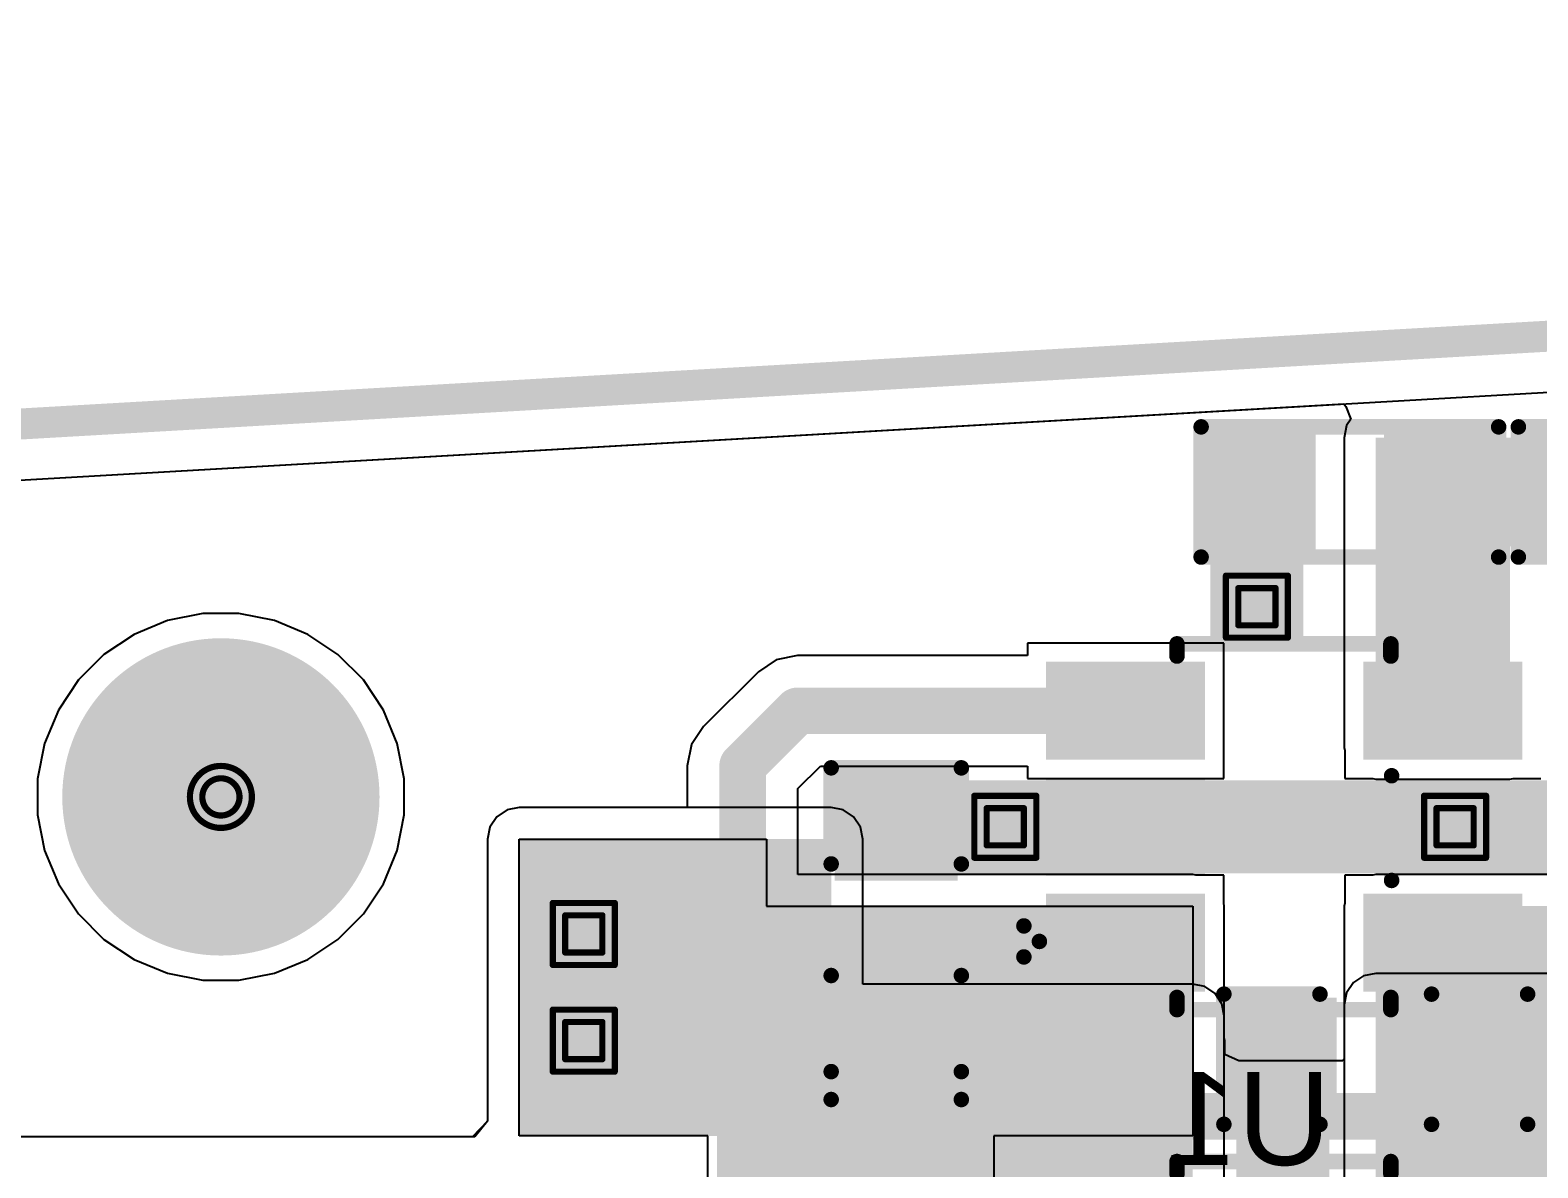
# Model space of a CAD drawing. Header units: inches. Extents: x 0 to 355, y -10 to 78.
# Drawn here: x 10.22 to 22.57, y 30.17 to 39.5 of the extents above; entities that cross this region are included whole.
import ezdxf

# ---------------------------------------------------------------- set-up
doc = ezdxf.new("R2010")
doc.units = ezdxf.units.IN
for name, color, linetype in [('Board Outline', 216, 'Continuous'), ('Bottom Layer', 5, 'Continuous'), ('Bottom Overlay', 54, 'Continuous'), ('Bottom Paste', 16, 'Continuous'), ('Bottom Solder', 6, 'Continuous'), ('Drill Drawing', 1, 'Continuous'), ('Pad Holes', 156, 'Continuous'), ('Top Layer', 1, 'Continuous'), ('Top Overlay', 2, 'Continuous'), ('Top Paste', 8, 'Continuous'), ('Top Solder', 216, 'Continuous'), ('Via Holes', 16, 'Continuous')]:
    doc.layers.add(name, color=color, linetype=linetype)
doc.styles.add('Arial', font='', dxfattribs={"height": 0.2})
doc.styles.get('Arial').set_extended_font_data('Arial')

# ---------------------------------------------------------------- blocks, each defined once
blk = doc.blocks.new('C___0603_6')
at = {"layer": 'Top Layer'}
for points in [[(-0.3809999999999999, 0.4445), (-0.3810000000000001, -0.4445), (-1.143, -0.4445), (-1.143, 0.4445)], [(1.143, 0.4445), (1.143, -0.4445), (0.3809999999999999, -0.4445), (0.3810000000000001, 0.4445)]]:
    blk.add_hatch(color=1, dxfattribs=at).paths.add_polyline_path(points)
at = {"layer": 'Top Paste'}
for points in [[(-0.3809999999999999, 0.4445), (-0.3810000000000001, -0.4445), (-1.143, -0.4445), (-1.143, 0.4445)], [(1.143, 0.4445), (1.143, -0.4445), (0.3809999999999999, -0.4445), (0.3810000000000001, 0.4445)]]:
    blk.add_hatch(color=8, dxfattribs=at).paths.add_polyline_path(points)
at = {"layer": 'Top Solder'}
for points in [[(-0.3210001199999999, 0.5044998799999999), (-0.3210001200000001, -0.50449988), (-1.20299988, -0.5044998799999999), (-1.20299988, 0.50449988)], [(1.20299988, 0.5044998799999999), (1.20299988, -0.50449988), (0.3210001199999999, -0.5044998799999999), (0.3210001200000001, 0.50449988)]]:
    blk.add_hatch(color=216, dxfattribs=at).paths.add_polyline_path(points)
at = {"layer": 'Top Overlay', "const_width": 0.127}
for points in [[(-1.2446, 0.5334), (-0.4571999999999999, 0.5334)], [(-1.2446, -0.5334), (-1.2446, 0.5334)], [(0.4571999999999999, 0.5334), (1.2446, 0.5334)], [(1.2446, -0.5334), (1.2446, 0.5334)], [(-1.2446, -0.5334), (-0.4571999999999999, -0.5334)], [(0.4571999999999999, -0.5334), (1.2446, -0.5334)]]:
    blk.add_lwpolyline(points, dxfattribs=at)
at = {"layer": 'Top Overlay', "const_width": 0.0635}
for points in [[(-1.27635, 0.5334, 1), (-1.21285, 0.5334, 1)], [(-1.27635, 0.5334, 1), (-1.21285, 0.5334, 1)], [(-0.4889499999999999, 0.5334, 1), (-0.42545, 0.5334, 1)], [(0.42545, 0.5334, 1), (0.4889499999999999, 0.5334, 1)], [(1.21285, 0.5334, 1), (1.27635, 0.5334, 1)], [(1.21285, 0.5334, 1), (1.27635, 0.5334, 1)], [(-1.27635, -0.5334, 1), (-1.21285, -0.5334, 1)], [(-1.27635, -0.5334, 1), (-1.21285, -0.5334, 1)], [(-0.4889499999999999, -0.5334, 1), (-0.42545, -0.5334, 1)], [(0.42545, -0.5334, 1), (0.4889499999999999, -0.5334, 1)], [(1.21285, -0.5334, 1), (1.27635, -0.5334, 1)], [(1.21285, -0.5334, 1), (1.27635, -0.5334, 1)]]:
    blk.add_lwpolyline(points, format="xyb", close=True, dxfattribs=at)
blk = doc.blocks.new('SOT_23_5_20')
at = {"layer": 'Top Layer'}
for points in [[(-1.85000011, 1.25000004), (-0.74999977, 1.25000004), (-0.74999977, 0.65000124), (-1.85000011, 0.65000124)], [(0.74999977, 1.25000004), (1.85000011, 1.25000004), (1.85000011, 0.65000124), (0.74999977, 0.65000124)], [(-1.85000011, 0.2999994), (-0.74999977, 0.2999994), (-0.74999977, -0.2999994), (-1.85000011, -0.2999994)], [(-1.85000011, -0.65000124), (-0.74999977, -0.65000124), (-0.74999977, -1.25000004), (-1.85000011, -1.25000004)], [(0.74999977, -0.65000124), (1.85000011, -0.65000124), (1.85000011, -1.25000004), (0.74999977, -1.25000004)]]:
    blk.add_hatch(color=1, dxfattribs=at).paths.add_polyline_path(points)
at = {"layer": 'Top Paste'}
for points in [[(-1.85000011, 1.25000004), (-0.74999977, 1.25000004), (-0.74999977, 0.65000124), (-1.85000011, 0.65000124)], [(0.74999977, 1.25000004), (1.85000011, 1.25000004), (1.85000011, 0.65000124), (0.74999977, 0.65000124)], [(-1.85000011, 0.2999994), (-0.74999977, 0.2999994), (-0.74999977, -0.2999994), (-1.85000011, -0.2999994)], [(-1.85000011, -0.65000124), (-0.74999977, -0.65000124), (-0.74999977, -1.25000004), (-1.85000011, -1.25000004)], [(0.74999977, -0.65000124), (1.85000011, -0.65000124), (1.85000011, -1.25000004), (0.74999977, -1.25000004)]]:
    blk.add_hatch(color=8, dxfattribs=at).paths.add_polyline_path(points)
at = {"layer": 'Top Solder'}
for points in [[(-1.95160011, 1.35160004), (-0.6483997699999999, 1.35160004), (-0.6483997699999999, 0.54840124), (-1.95160011, 0.54840124)], [(0.6483997699999999, 1.35160004), (1.95160011, 1.35160004), (1.95160011, 0.54840124), (0.6483997699999999, 0.54840124)], [(-1.95160011, 0.4015993999999999), (-0.6483997699999999, 0.4015993999999999), (-0.6483997699999999, -0.4015993999999999), (-1.95160011, -0.4015993999999999)], [(-1.95160011, -0.54840124), (-0.6483997699999999, -0.54840124), (-0.6483997699999999, -1.35160004), (-1.95160011, -1.35160004)], [(0.6483997699999999, -0.54840124), (1.95160011, -0.54840124), (1.95160011, -1.35160004), (0.6483997699999999, -1.35160004)]]:
    blk.add_hatch(color=216, dxfattribs=at).paths.add_polyline_path(points)
at = {"layer": 'Top Overlay', "const_width": 0.127}
for points in [[(-0.87900256, 1.3986002), (-0.87900256, 1.4986)], [(-0.87900256, 1.4986), (0.8735974400000001, 1.4986)], [(0.8735974400000001, 1.3986002), (0.8735974400000001, 1.4986)], [(-2.1336, 0.8128), (-2.1336, 1.0668)], [(-2.1336, 1.0668), (-2.0066, 0.9397999999999999)], [(-2.1336, 0.8128), (-2.0066, 0.9397999999999999)], [(0.88000078, -0.41800018), (0.88000078, 0.43999912)], [(-0.87900256, -1.4986), (-0.87900256, -1.3986002)], [(0.8735974400000001, -1.4986), (0.8735974400000001, -1.3986002)], [(-0.87900256, -1.4986), (0.8735974400000001, -1.4986)]]:
    blk.add_lwpolyline(points, dxfattribs=at)
at = {"layer": 'Top Overlay', "const_width": 0.0635}
for points in [[(-0.9107525599999998, 1.4986, 1), (-0.8472525599999999, 1.4986, 1)], [(-0.9107525599999998, 1.4986, 1), (-0.8472525599999999, 1.4986, 1)], [(0.84184744, 1.4986, 1), (0.9053474399999999, 1.4986, 1)], [(0.84184744, 1.4986, 1), (0.9053474399999999, 1.4986, 1)], [(-0.9107525599999998, 1.3986002, 1), (-0.8472525599999999, 1.3986002, 1)], [(0.84184744, 1.3986002, 1), (0.9053474399999999, 1.3986002, 1)], [(-2.16535, 1.0668, 1), (-2.10185, 1.0668, 1)], [(-2.16535, 1.0668, 1), (-2.10185, 1.0668, 1)], [(-2.03835, 0.9397999999999999, 1), (-1.97485, 0.9397999999999999, 1)], [(-2.03835, 0.9397999999999999, 1), (-1.97485, 0.9397999999999999, 1)], [(-2.16535, 0.8128, 1), (-2.10185, 0.8128, 1)], [(-2.16535, 0.8128, 1), (-2.10185, 0.8128, 1)], [(0.84825078, 0.43999912, 1), (0.91175078, 0.43999912, 1)], [(0.84825078, -0.41800018, 1), (0.91175078, -0.41800018, 1)], [(-0.9107525599999998, -1.3986002, 1), (-0.8472525599999999, -1.3986002, 1)], [(0.84184744, -1.3986002, 1), (0.9053474399999999, -1.3986002, 1)], [(-0.9107525599999998, -1.4986, 1), (-0.8472525599999999, -1.4986, 1)], [(-0.9107525599999998, -1.4986, 1), (-0.8472525599999999, -1.4986, 1)], [(0.84184744, -1.4986, 1), (0.9053474399999999, -1.4986, 1)], [(0.84184744, -1.4986, 1), (0.9053474399999999, -1.4986, 1)]]:
    blk.add_lwpolyline(points, format="xyb", close=True, dxfattribs=at)
blk = doc.blocks.new('SOT_23_5_B_22')
at = {"layer": 'Bottom Layer'}
for points in [[(-1.85000011, 1.25000004), (-0.74999977, 1.25000004), (-0.74999977, 0.65000124), (-1.85000011, 0.65000124)], [(0.74999977, 1.25000004), (1.85000011, 1.25000004), (1.85000011, 0.65000124), (0.74999977, 0.65000124)], [(-1.85000011, 0.2999994), (-0.74999977, 0.2999994), (-0.74999977, -0.2999994), (-1.85000011, -0.2999994)], [(-1.85000011, -0.65000124), (-0.74999977, -0.65000124), (-0.74999977, -1.25000004), (-1.85000011, -1.25000004)], [(0.74999977, -0.65000124), (1.85000011, -0.65000124), (1.85000011, -1.25000004), (0.74999977, -1.25000004)]]:
    blk.add_hatch(color=5, dxfattribs=at).paths.add_polyline_path(points)
at = {"layer": 'Bottom Paste'}
for points in [[(-1.85000011, 1.25000004), (-0.74999977, 1.25000004), (-0.74999977, 0.65000124), (-1.85000011, 0.65000124)], [(0.74999977, 1.25000004), (1.85000011, 1.25000004), (1.85000011, 0.65000124), (0.74999977, 0.65000124)], [(-1.85000011, 0.2999994), (-0.74999977, 0.2999994), (-0.74999977, -0.2999994), (-1.85000011, -0.2999994)], [(-1.85000011, -0.65000124), (-0.74999977, -0.65000124), (-0.74999977, -1.25000004), (-1.85000011, -1.25000004)], [(0.74999977, -0.65000124), (1.85000011, -0.65000124), (1.85000011, -1.25000004), (0.74999977, -1.25000004)]]:
    blk.add_hatch(color=16, dxfattribs=at).paths.add_polyline_path(points)
at = {"layer": 'Bottom Solder'}
for points in [[(-1.95160011, 1.35160004), (-0.6483997699999999, 1.35160004), (-0.6483997699999999, 0.54840124), (-1.95160011, 0.54840124)], [(0.6483997699999999, 1.35160004), (1.95160011, 1.35160004), (1.95160011, 0.54840124), (0.6483997699999999, 0.54840124)], [(-1.95160011, 0.4015993999999999), (-0.6483997699999999, 0.4015993999999999), (-0.6483997699999999, -0.4015993999999999), (-1.95160011, -0.4015993999999999)], [(-1.95160011, -0.54840124), (-0.6483997699999999, -0.54840124), (-0.6483997699999999, -1.35160004), (-1.95160011, -1.35160004)], [(0.6483997699999999, -0.54840124), (1.95160011, -0.54840124), (1.95160011, -1.35160004), (0.6483997699999999, -1.35160004)]]:
    blk.add_hatch(color=6, dxfattribs=at).paths.add_polyline_path(points)
at = {"layer": 'Bottom Overlay', "const_width": 0.127}
for points in [[(-0.87900256, 1.4986), (0.8735974400000001, 1.4986)], [(-0.87900256, 1.3986002), (-0.87900256, 1.4986)], [(0.8735974400000001, 1.3986002), (0.8735974400000001, 1.4986)], [(0.88000078, -0.43999912), (0.88000078, 0.41800018)], [(-2.1336, -0.8128), (-2.0066, -0.9397999999999999)], [(-2.1336, -1.0668), (-2.1336, -0.8128)], [(-2.1336, -1.0668), (-2.0066, -0.9397999999999999)], [(-0.87900256, -1.4986), (-0.87900256, -1.3986002)], [(0.8735974400000001, -1.4986), (0.8735974400000001, -1.3986002)], [(-0.87900256, -1.4986), (0.8735974400000001, -1.4986)]]:
    blk.add_lwpolyline(points, dxfattribs=at)
at = {"layer": 'Bottom Overlay', "const_width": 0.0635}
for points in [[(-0.9107525599999998, 1.4986, 1), (-0.8472525599999999, 1.4986, 1)], [(-0.9107525599999998, 1.4986, 1), (-0.8472525599999999, 1.4986, 1)], [(0.84184744, 1.4986, 1), (0.9053474399999999, 1.4986, 1)], [(0.84184744, 1.4986, 1), (0.9053474399999999, 1.4986, 1)], [(-0.9107525599999998, 1.3986002, 1), (-0.8472525599999999, 1.3986002, 1)], [(0.84184744, 1.3986002, 1), (0.9053474399999999, 1.3986002, 1)], [(0.84825078, 0.41800018, 1), (0.91175078, 0.41800018, 1)], [(0.84825078, -0.43999912, 1), (0.91175078, -0.43999912, 1)], [(-2.16535, -0.8128, 1), (-2.10185, -0.8128, 1)], [(-2.16535, -0.8128, 1), (-2.10185, -0.8128, 1)], [(-2.03835, -0.9397999999999999, 1), (-1.97485, -0.9397999999999999, 1)], [(-2.03835, -0.9397999999999999, 1), (-1.97485, -0.9397999999999999, 1)], [(-2.16535, -1.0668, 1), (-2.10185, -1.0668, 1)], [(-2.16535, -1.0668, 1), (-2.10185, -1.0668, 1)], [(-0.9107525599999998, -1.3986002, 1), (-0.8472525599999999, -1.3986002, 1)], [(0.84184744, -1.3986002, 1), (0.9053474399999999, -1.3986002, 1)], [(-0.9107525599999998, -1.4986, 1), (-0.8472525599999999, -1.4986, 1)], [(-0.9107525599999998, -1.4986, 1), (-0.8472525599999999, -1.4986, 1)], [(0.84184744, -1.4986, 1), (0.9053474399999999, -1.4986, 1)], [(0.84184744, -1.4986, 1), (0.9053474399999999, -1.4986, 1)]]:
    blk.add_lwpolyline(points, format="xyb", close=True, dxfattribs=at)
blk = doc.blocks.new('R___0603_B_58')
at = {"layer": 'Bottom Layer'}
for points in [[(-1.143, -0.4445), (-1.143, 0.4445), (-0.3809999999999999, 0.4445), (-0.3809999999999999, -0.4445)], [(0.3809999999999999, -0.4445), (0.3809999999999999, 0.4445), (1.143, 0.4445), (1.143, -0.4445)]]:
    blk.add_hatch(color=5, dxfattribs=at).paths.add_polyline_path(points)
at = {"layer": 'Bottom Paste'}
for points in [[(-1.143, -0.4445), (-1.143, 0.4445), (-0.3809999999999999, 0.4445), (-0.3809999999999999, -0.4445)], [(0.3809999999999999, -0.4445), (0.3809999999999999, 0.4445), (1.143, 0.4445), (1.143, -0.4445)]]:
    blk.add_hatch(color=16, dxfattribs=at).paths.add_polyline_path(points)
at = {"layer": 'Bottom Solder'}
for points in [[(-1.2446, -0.5460999999999999), (-1.2446, 0.5460999999999999), (-0.2794, 0.5460999999999999), (-0.2794, -0.5460999999999999)], [(0.2794, -0.5460999999999999), (0.2794, 0.5460999999999999), (1.2446, 0.5460999999999999), (1.2446, -0.5460999999999999)]]:
    blk.add_hatch(color=6, dxfattribs=at).paths.add_polyline_path(points)
at = {"layer": 'Bottom Overlay', "const_width": 0.127}
for points in [[(-1.2192, 0.5334), (1.2192, 0.5334)], [(-1.2192, -0.5334), (-1.2192, 0.5334)], [(1.2192, -0.5334), (1.2192, 0.5334)], [(-1.2192, -0.5334), (1.2192, -0.5334)]]:
    blk.add_lwpolyline(points, dxfattribs=at)
at = {"layer": 'Bottom Overlay', "const_width": 0.0635}
for points in [[(-1.25095, 0.5334, 1), (-1.18745, 0.5334, 1)], [(-1.25095, 0.5334, 1), (-1.18745, 0.5334, 1)], [(1.18745, 0.5334, 1), (1.25095, 0.5334, 1)], [(1.18745, 0.5334, 1), (1.25095, 0.5334, 1)], [(-1.25095, -0.5334, 1), (-1.18745, -0.5334, 1)], [(-1.25095, -0.5334, 1), (-1.18745, -0.5334, 1)], [(1.18745, -0.5334, 1), (1.25095, -0.5334, 1)], [(1.18745, -0.5334, 1), (1.25095, -0.5334, 1)]]:
    blk.add_lwpolyline(points, format="xyb", close=True, dxfattribs=at)
blk = doc.blocks.new('R___0603_B_59')
at = {"layer": 'Bottom Layer'}
for points in [[(-1.143, -0.4445), (-1.143, 0.4445), (-0.3809999999999999, 0.4445), (-0.3809999999999999, -0.4445)], [(0.3809999999999999, -0.4445), (0.3809999999999999, 0.4445), (1.143, 0.4445), (1.143, -0.4445)]]:
    blk.add_hatch(color=5, dxfattribs=at).paths.add_polyline_path(points)
at = {"layer": 'Bottom Paste'}
for points in [[(-1.143, -0.4445), (-1.143, 0.4445), (-0.3809999999999999, 0.4445), (-0.3809999999999999, -0.4445)], [(0.3809999999999999, -0.4445), (0.3809999999999999, 0.4445), (1.143, 0.4445), (1.143, -0.4445)]]:
    blk.add_hatch(color=16, dxfattribs=at).paths.add_polyline_path(points)
at = {"layer": 'Bottom Solder'}
for points in [[(-1.2446, -0.5460999999999999), (-1.2446, 0.5460999999999999), (-0.2794, 0.5460999999999999), (-0.2794, -0.5460999999999999)], [(0.2794, -0.5460999999999999), (0.2794, 0.5460999999999999), (1.2446, 0.5460999999999999), (1.2446, -0.5460999999999999)]]:
    blk.add_hatch(color=6, dxfattribs=at).paths.add_polyline_path(points)
at = {"layer": 'Bottom Overlay', "const_width": 0.127}
for points in [[(-1.2192, 0.5334), (1.2192, 0.5334)], [(-1.2192, -0.5334), (-1.2192, 0.5334)], [(1.2192, -0.5334), (1.2192, 0.5334)], [(-1.2192, -0.5334), (1.2192, -0.5334)]]:
    blk.add_lwpolyline(points, dxfattribs=at)
at = {"layer": 'Bottom Overlay', "const_width": 0.0635}
for points in [[(-1.25095, 0.5334, 1), (-1.18745, 0.5334, 1)], [(-1.25095, 0.5334, 1), (-1.18745, 0.5334, 1)], [(1.18745, 0.5334, 1), (1.25095, 0.5334, 1)], [(1.18745, 0.5334, 1), (1.25095, 0.5334, 1)], [(-1.25095, -0.5334, 1), (-1.18745, -0.5334, 1)], [(-1.25095, -0.5334, 1), (-1.18745, -0.5334, 1)], [(1.18745, -0.5334, 1), (1.25095, -0.5334, 1)], [(1.18745, -0.5334, 1), (1.25095, -0.5334, 1)]]:
    blk.add_lwpolyline(points, format="xyb", close=True, dxfattribs=at)
blk = doc.blocks.new('C___0603_103')
at = {"layer": 'Top Layer'}
for points in [[(-0.3809999999999999, 0.4445), (-0.3809999999999999, -0.4445), (-1.143, -0.4445), (-1.143, 0.4445)], [(1.143, 0.4445), (1.143, -0.4445), (0.3809999999999999, -0.4445), (0.3809999999999999, 0.4445)]]:
    blk.add_hatch(color=1, dxfattribs=at).paths.add_polyline_path(points)
at = {"layer": 'Top Paste'}
for points in [[(-0.3809999999999999, 0.4445), (-0.3809999999999999, -0.4445), (-1.143, -0.4445), (-1.143, 0.4445)], [(1.143, 0.4445), (1.143, -0.4445), (0.3809999999999999, -0.4445), (0.3809999999999999, 0.4445)]]:
    blk.add_hatch(color=8, dxfattribs=at).paths.add_polyline_path(points)
at = {"layer": 'Top Solder'}
for points in [[(-0.3210001199999999, 0.50449988), (-0.3210001199999999, -0.50449988), (-1.20299988, -0.50449988), (-1.20299988, 0.50449988)], [(1.20299988, 0.50449988), (1.20299988, -0.50449988), (0.3210001199999999, -0.50449988), (0.3210001199999999, 0.50449988)]]:
    blk.add_hatch(color=216, dxfattribs=at).paths.add_polyline_path(points)
at = {"layer": 'Top Overlay', "const_width": 0.127}
for points in [[(-1.2446, 0.5334), (-0.4571999999999999, 0.5334)], [(-1.2446, 0.5334), (-1.2446, -0.5334)], [(0.4571999999999999, 0.5334), (1.2446, 0.5334)], [(1.2446, 0.5334), (1.2446, -0.5334)], [(-1.2446, -0.5334), (-0.4571999999999999, -0.5334)], [(0.4571999999999999, -0.5334), (1.2446, -0.5334)]]:
    blk.add_lwpolyline(points, dxfattribs=at)
at = {"layer": 'Top Overlay', "const_width": 0.0635}
for points in [[(-1.27635, 0.5334, 1), (-1.21285, 0.5334, 1)], [(-1.27635, 0.5334, 1), (-1.21285, 0.5334, 1)], [(-0.4889499999999999, 0.5334, 1), (-0.42545, 0.5334, 1)], [(0.42545, 0.5334, 1), (0.4889499999999999, 0.5334, 1)], [(1.21285, 0.5334, 1), (1.27635, 0.5334, 1)], [(1.21285, 0.5334, 1), (1.27635, 0.5334, 1)], [(-1.27635, -0.5334, 1), (-1.21285, -0.5334, 1)], [(-1.27635, -0.5334, 1), (-1.21285, -0.5334, 1)], [(-0.4889499999999999, -0.5334, 1), (-0.42545, -0.5334, 1)], [(0.42545, -0.5334, 1), (0.4889499999999999, -0.5334, 1)], [(1.21285, -0.5334, 1), (1.27635, -0.5334, 1)], [(1.21285, -0.5334, 1), (1.27635, -0.5334, 1)]]:
    blk.add_lwpolyline(points, format="xyb", close=True, dxfattribs=at)
blk = doc.blocks.new('C___0603_B_110')
at = {"layer": 'Bottom Layer'}
for points in [[(-1.143, -0.4445), (-1.143, 0.4445), (-0.3810000000000001, 0.4445), (-0.3809999999999999, -0.4445)], [(0.3810000000000001, -0.4445), (0.3809999999999999, 0.4445), (1.143, 0.4445), (1.143, -0.4445)]]:
    blk.add_hatch(color=5, dxfattribs=at).paths.add_polyline_path(points)
at = {"layer": 'Bottom Paste'}
for points in [[(-1.143, -0.4445), (-1.143, 0.4445), (-0.3810000000000001, 0.4445), (-0.3809999999999999, -0.4445)], [(0.3810000000000001, -0.4445), (0.3809999999999999, 0.4445), (1.143, 0.4445), (1.143, -0.4445)]]:
    blk.add_hatch(color=16, dxfattribs=at).paths.add_polyline_path(points)
at = {"layer": 'Bottom Solder'}
for points in [[(-1.20299988, -0.50449988), (-1.20299988, 0.5044998799999999), (-0.3210001200000001, 0.50449988), (-0.3210001199999999, -0.5044998799999999)], [(0.3210001200000001, -0.50449988), (0.3210001199999999, 0.5044998799999999), (1.20299988, 0.50449988), (1.20299988, -0.5044998799999999)]]:
    blk.add_hatch(color=6, dxfattribs=at).paths.add_polyline_path(points)
at = {"layer": 'Bottom Overlay', "const_width": 0.127}
for points in [[(-1.2446, -0.5334), (-1.2446, 0.5334)], [(-0.4571999999999999, 0.5334), (-1.2446, 0.5334)], [(1.2446, 0.5334), (0.4571999999999999, 0.5334)], [(1.2446, -0.5334), (1.2446, 0.5334)], [(-0.4571999999999999, -0.5334), (-1.2446, -0.5334)], [(1.2446, -0.5334), (0.4571999999999999, -0.5334)]]:
    blk.add_lwpolyline(points, dxfattribs=at)
at = {"layer": 'Bottom Overlay', "const_width": 0.0635}
for points in [[(-1.27635, 0.5334, 1), (-1.21285, 0.5334, 1)], [(-1.27635, 0.5334, 1), (-1.21285, 0.5334, 1)], [(-0.4889499999999999, 0.5334, 1), (-0.42545, 0.5334, 1)], [(0.42545, 0.5334, 1), (0.4889499999999999, 0.5334, 1)], [(1.21285, 0.5334, 1), (1.27635, 0.5334, 1)], [(1.21285, 0.5334, 1), (1.27635, 0.5334, 1)], [(-1.27635, -0.5334, 1), (-1.21285, -0.5334, 1)], [(-1.27635, -0.5334, 1), (-1.21285, -0.5334, 1)], [(-0.4889499999999999, -0.5334, 1), (-0.42545, -0.5334, 1)], [(0.42545, -0.5334, 1), (0.4889499999999999, -0.5334, 1)], [(1.21285, -0.5334, 1), (1.27635, -0.5334, 1)], [(1.21285, -0.5334, 1), (1.27635, -0.5334, 1)]]:
    blk.add_lwpolyline(points, format="xyb", close=True, dxfattribs=at)

msp = doc.modelspace()

# ---------------------------------------------------------------- hatches: boundary and pattern name
at = {"layer": 'Bottom Layer'}
for points in [[(19.88932014, 34.44271242), (20.65132014, 34.44271242), (20.65132014, 36.15721242), (19.88932014, 36.15721242)], [(21.2443187, 33.61951366), (22.34432158, 33.61951366), (22.34432158, 36.15721242), (21.2443187, 36.15721242)], [(21.2443187, 35.26821242), (23.25132002, 35.26821242), (23.25132002, 36.15721242), (21.2443187, 36.15721242)], [(16.87022026, 32.58851242), (24.19812026, 32.58851242), (24.19812026, 33.35051242), (16.87022026, 33.35051242)], [(14.2240127, 30.43637042), (16.25036374, 30.43637042), (16.25036374, 32.8680445), (14.2240127, 32.8680445)], [(14.2240127, 30.91211242), (19.7443217, 30.91211242), (19.7443217, 32.31951118), (14.2240127, 32.31951118)], [(18.64431882, 30.91211242), (19.7443217, 30.91211242), (19.7443217, 32.31951118), (18.64431882, 32.31951118)], [(21.2443187, 31.06451242), (25.59971766, 31.06451242), (25.59971766, 32.31951118), (21.2443187, 32.31951118)]]:
    msp.add_hatch(color=5, dxfattribs=at).paths.add_polyline_path(points)
h = msp.add_hatch(color=5, dxfattribs=at)
edge = h.paths.add_edge_path()
edge.add_arc((20.27032014, 34.77291242), 0.2999994, 0, 360)
h = msp.add_hatch(color=5, dxfattribs=at)
edge = h.paths.add_edge_path()
edge.add_arc((18.2083202, 32.96951241999999), 0.2999994, 0, 360)
h = msp.add_hatch(color=5, dxfattribs=at)
edge = h.paths.add_edge_path()
edge.add_arc((21.89443678, 32.96946415999999), 0.2999994, 0, 360)
h = msp.add_hatch(color=5, dxfattribs=at)
edge = h.paths.add_edge_path()
edge.add_arc((14.7539202, 32.09091118), 0.2999994, 0, 360)
h = msp.add_hatch(color=5, dxfattribs=at)
edge = h.paths.add_edge_path()
edge.add_arc((14.7539202, 31.21691242), 0.2999994, 0, 360)
at = {"layer": 'Bottom Solder'}
h = msp.add_hatch(color=6, dxfattribs=at)
edge = h.paths.add_edge_path()
edge.add_arc((11.780012, 33.21401282), 0.1016, 0, 360)
at = {"layer": 'Pad Holes'}
h = msp.add_hatch(color=7, dxfattribs=at)
edge = h.paths.add_edge_path()
edge.add_arc((11.780012, 33.21401282), 1.29999994, 0, 360)
at = {"layer": 'Top Layer'}
h = msp.add_hatch(color=1, dxfattribs=at)
edge = h.paths.add_edge_path()
edge.add_arc((20.27032014, 34.77291242), 0.2999994, 0, 360)
h = msp.add_hatch(color=1, dxfattribs=at)
edge = h.paths.add_edge_path()
edge.add_arc((18.2083202, 32.96951241999999), 0.2999994, 0, 360)
h = msp.add_hatch(color=1, dxfattribs=at)
edge = h.paths.add_edge_path()
edge.add_arc((21.89443678, 32.96946415999999), 0.2999994, 0, 360)
for points in [[(14.2240127, 30.55651242), (16.78132026, 30.55651242), (16.78132026, 32.8680445), (14.2240127, 32.8680445)], [(20.1013187, 28.34671242), (20.8633187, 28.34671242), (20.8633187, 31.50901242), (20.1013187, 31.50901242)], [(21.2443187, 28.4926913), (25.2095127, 28.4926913), (25.2095127, 31.50901242), (21.2443187, 31.50901242)], [(15.8461202, 29.37771366), (19.74431916, 29.37771366), (19.74431916, 31.42011242), (15.8461202, 31.42011242)]]:
    msp.add_hatch(color=1, dxfattribs=at).paths.add_polyline_path(points)
h = msp.add_hatch(color=1, dxfattribs=at)
edge = h.paths.add_edge_path()
edge.add_arc((14.7539202, 32.09091118), 0.2999994, 0, 360)
h = msp.add_hatch(color=1, dxfattribs=at)
edge = h.paths.add_edge_path()
edge.add_arc((14.7539202, 31.21691242), 0.2999994, 0, 360)
at = {"layer": 'Top Solder'}
h = msp.add_hatch(color=216, dxfattribs=at)
edge = h.paths.add_edge_path()
edge.add_arc((11.780012, 33.21401282), 0.1016, 0, 360)
at = {"layer": 'Via Holes'}
h = msp.add_hatch(color=7, dxfattribs=at)
edge = h.paths.add_edge_path()
edge.add_arc((20.27032014, 34.77291242), 0.1499997, 0, 360)
h = msp.add_hatch(color=7, dxfattribs=at)
edge = h.paths.add_edge_path()
edge.add_arc((18.2083202, 32.96951241999999), 0.1499997, 0, 360)
h = msp.add_hatch(color=7, dxfattribs=at)
edge = h.paths.add_edge_path()
edge.add_arc((21.89443678, 32.96946415999999), 0.1499997, 0, 360)
h = msp.add_hatch(color=7, dxfattribs=at)
edge = h.paths.add_edge_path()
edge.add_arc((14.7539202, 32.09091118), 0.1499997, 0, 360)
h = msp.add_hatch(color=7, dxfattribs=at)
edge = h.paths.add_edge_path()
edge.add_arc((14.7539202, 31.21691242), 0.1499997, 0, 360)

# ---------------------------------------------------------------- linework, layer by layer
at = {"layer": 'Board Outline', "const_width": 0.254}
msp.add_lwpolyline([(1.27e-05, 35.6870127), (64.07201054, 39.3700127)], dxfattribs=at)
at = {"layer": 'Bottom Layer'}
for p, q in [((0.5299202, 35.25551242), (20.9827622, 36.43414861999999)), ((20.9827622, 36.43414861999999), (20.99924172, 36.41443568)), ((20.99924172, 36.41443568), (21.04112378, 36.31030076)), ((21.00505578, 36.25631814), (20.98534284, 36.15721242)), ((21.04112378, 36.31030076), (21.00505578, 36.25631814)), ((20.98534284, 36.15721242), (20.98534284, 35.26821242)), ((20.98534284, 35.26821242), (20.98534284, 33.61951366)), ((11.34160292, 34.65925249999999), (11.0680754, 34.54595326)), ((11.63197826, 34.7170121), (11.34160292, 34.65925249999999)), ((11.92804574, 34.7170121), (11.63197826, 34.7170121)), ((12.21842108, 34.65925249999999), (11.92804574, 34.7170121)), ((12.4919486, 34.54595326), (12.21842108, 34.65925249999999)), ((11.0680754, 34.54595326), (10.82190622, 34.38146793999999)), ((12.73811778, 34.38146793999999), (12.4919486, 34.54595326)), ((19.99831916, 34.47351246), (18.39032136, 34.47351246)), ((18.39032136, 34.47351246), (18.39032136, 34.37272017999999)), ((19.99831916, 33.36551366), (19.99831916, 34.47351246)), ((10.82190622, 34.38146793999999), (10.61255688, 34.1721186)), ((12.94746712, 34.1721186), (12.73811778, 34.38146793999999)), ((16.50509272, 34.37272017999999), (16.33165644, 34.33822189999999)), ((18.39032136, 34.37272017999999), (16.50509272, 34.37272017999999)), ((16.184626, 34.23997978), (15.73505616, 33.79040994)), ((16.33165644, 34.33822189999999), (16.184626, 34.23997978)), ((10.61255688, 34.1721186), (10.44807156, 33.92594941999999)), ((13.11195244, 33.92594941999999), (12.94746712, 34.1721186)), ((10.44807156, 33.92594941999999), (10.33477232, 33.6524219)), ((13.22525168, 33.6524219), (13.11195244, 33.92594941999999)), ((15.73505616, 33.79040994), (15.63681404, 33.64337949999999)), ((10.33477232, 33.6524219), (10.27701272, 33.36204656)), ((13.28301128, 33.36204656), (13.22525168, 33.6524219)), ((15.63681404, 33.64337949999999), (15.60231576, 33.46994322)), ((20.98534284, 33.61951366), (20.99032124, 33.5944845)), ((20.99032124, 33.5944845), (20.99032124, 33.36551366)), ((10.27701272, 33.36204656), (10.27701272, 33.06597908)), ((13.28301128, 33.06597908), (13.28301128, 33.36204656)), ((15.60231576, 33.46994322), (15.60231576, 33.12702036)), ((16.50873, 33.28221689999999), (16.69281904, 33.46630594)), ((16.69281904, 33.46630594), (18.39032136, 33.46630594)), ((18.39032136, 33.46630594), (18.39032136, 33.36551366)), ((18.39032136, 33.36551366), (19.99831916, 33.36551366)), ((20.99032124, 33.36551366), (21.21930224, 33.36551366)), ((21.21930224, 33.36551366), (21.2443187, 33.3605378)), ((22.34432158, 33.3605378), (22.36933804, 33.36551366)), ((22.36933804, 33.36551366), (22.59831904, 33.36551366)), ((16.50873, 32.87112298), (16.50873, 33.28221689999999)), ((21.2443187, 33.3605378), (22.34432158, 33.3605378)), ((14.2240127, 33.12702036), (14.12490698, 33.10730742)), ((15.60231576, 33.12702036), (14.2240127, 33.12702036)), ((10.27701272, 33.06597908), (10.33477232, 32.77560374)), ((13.22525168, 32.77560374), (13.28301128, 33.06597908)), ((14.04088886, 33.05116834), (13.98474978, 32.96715022)), ((14.12490698, 33.10730742), (14.04088886, 33.05116834)), ((13.98474978, 32.96715022), (13.96503684, 32.8680445)), ((13.96503684, 32.8680445), (13.96503684, 32.31951118)), ((14.2240127, 30.43637042), (14.2240127, 32.8680445)), ((14.2240127, 32.8680445), (16.25036628, 32.8680445)), ((16.25036628, 32.8680445), (16.25036628, 32.31951118)), ((16.50934214, 32.8680445), (16.50873, 32.87112298)), ((16.50934214, 32.57848704), (16.50934214, 32.8680445)), ((10.33477232, 32.77560374), (10.44807156, 32.50207622)), ((13.11195244, 32.50207622), (13.22525168, 32.77560374)), ((10.44807156, 32.50207622), (10.61255688, 32.25590704)), ((12.94746712, 32.25590704), (13.11195244, 32.50207622)), ((19.7443217, 32.57848704), (16.50934214, 32.57848704)), ((19.76933816, 32.57351118), (19.7443217, 32.57848704)), ((19.99831916, 32.57351118), (19.76933816, 32.57351118)), ((19.99831916, 32.34454034), (19.99831916, 32.57351118)), ((21.21930224, 32.57351118), (20.99032124, 32.57351118)), ((20.99032124, 32.57351118), (20.99032124, 32.34454034)), ((21.2443187, 32.57848704), (21.21930224, 32.57351118)), ((24.38934416, 32.57848704), (21.2443187, 32.57848704)), ((10.61255688, 32.25590704), (10.82190622, 32.04655769999999)), ((12.73811778, 32.04655769999999), (12.94746712, 32.25590704)), ((13.96503684, 32.31951118), (13.96503684, 30.91211242)), ((16.25036628, 32.31951118), (19.7443217, 32.31949847999999)), ((19.7443217, 32.31949847999999), (19.7443217, 30.43637042)), ((20.00329756, 32.31951118), (19.99831916, 32.34454034)), ((20.00329756, 31.23589384), (20.00329756, 32.31951118)), ((20.99032124, 32.34454034), (20.98534284, 32.31951118)), ((20.98534284, 32.31951118), (20.98534284, 31.06451496)), ((10.82190622, 32.04655769999999), (11.0680754, 31.88207238)), ((12.4919486, 31.88207238), (12.73811778, 32.04655769999999)), ((11.0680754, 31.88207238), (11.34160292, 31.76877314)), ((12.21842108, 31.76877314), (12.4919486, 31.88207238)), ((11.34160292, 31.76877314), (11.63197826, 31.71101354)), ((11.92804574, 31.71101354), (12.21842108, 31.76877314)), ((11.63197826, 31.71101354), (11.92804574, 31.71101354)), ((20.00702882, 31.21713594), (20.00329756, 31.23589384)), ((20.00702882, 31.10262512), (20.00702882, 31.21713594)), ((20.00703136, 31.10261496), (20.00702882, 31.10262512)), ((20.12206796, 31.05040018), (20.00703136, 31.10261496)), ((20.97376044, 31.05040018), (20.12206796, 31.05040018)), ((20.98534284, 31.06451496), (20.97376044, 31.05040018)), ((13.96503684, 30.91211242), (13.96503684, 30.55650988)), ((13.96503684, 30.55650988), (13.8408791, 30.42950734)), ((13.8408791, 30.42950734), (0.5299202, 30.42951242)), ((15.7699202, 30.43637042), (14.2240127, 30.43637042)), ((15.7699202, 23.3813477), (15.7699202, 30.43637042)), ((19.7443217, 30.43637042), (18.11410144, 30.43637042)), ((18.11410144, 30.43637042), (18.11410144, 29.28171182))]:
    msp.add_line(p, q, dxfattribs=at)
at = {"layer": 'Bottom Layer', "const_width": 0.3809999999999999}
for points in [[(16.05552288, 33.46994322), (16.50509272, 33.91951306)], [(16.50509272, 33.91951306), (19.19432026, 33.91951306)], [(16.05552288, 31.45821242), (16.05552288, 33.46994322)], [(19.19432026, 31.20638666), (19.19432026, 32.01951177999999)], [(19.5538217, 31.10261242), (19.5538217, 31.21713594)], [(19.5538217, 31.10261242), (19.55382424, 31.10261242)], [(16.75531828, 30.59719306), (26.23928204, 30.59719306)]]:
    msp.add_lwpolyline(points, dxfattribs=at)
at = {"layer": 'Bottom Layer', "const_width": 0.1905}
for points in [[(16.40984272, 33.91951306, 1), (16.60034272, 33.91951306, 1)], [(16.40984272, 33.91951306, 1), (16.60034272, 33.91951306, 1)], [(19.09907026, 33.91951306, 1), (19.28957026, 33.91951306, 1)], [(15.96027288, 33.46994322, 1), (16.15077288, 33.46994322, 1)], [(15.96027288, 33.46994322, 1), (16.15077288, 33.46994322, 1)], [(19.09907026, 32.01951177999999, 1), (19.28957026, 32.01951177999999, 1)], [(15.96027288, 31.45821242, 1), (16.15077288, 31.45821242, 1)], [(19.09907026, 31.20638666, 1), (19.28957026, 31.20638666, 1)], [(19.4585717, 31.21713594, 1), (19.6490717, 31.21713594, 1)], [(19.4585717, 31.10261242, 1), (19.6490717, 31.10261242, 1)], [(19.4585717, 31.10261242, 1), (19.6490717, 31.10261242, 1)], [(19.45857424, 31.10261242, 1), (19.64907424, 31.10261242, 1)], [(16.66006828, 30.59719306, 1), (16.85056828, 30.59719306, 1)]]:
    msp.add_lwpolyline(points, format="xyb", close=True, dxfattribs=at)
at = {"layer": 'Drill Drawing', "const_width": 0.0508}
for points in [[(20.01632014, 35.02691242), (20.52432014, 35.02691242)], [(20.01632014, 34.51891242), (20.01632014, 35.02691242)], [(20.52432014, 34.51891242), (20.52432014, 35.02691242)], [(20.11792014, 34.92531242), (20.42272014, 34.92531242)], [(20.11792014, 34.62051242), (20.11792014, 34.92531242)], [(20.42272014, 34.62051242), (20.42272014, 34.92531242)], [(20.11792014, 34.62051242), (20.42272014, 34.62051242)], [(20.01632014, 34.51891242), (20.52432014, 34.51891242)], [(17.9543202, 33.22351242), (18.4623202, 33.22351242)], [(17.9543202, 32.71551242), (17.9543202, 33.22351242)], [(18.4623202, 32.71551242), (18.4623202, 33.22351242)], [(21.64043678, 33.22346416), (22.14843678, 33.22346416)], [(21.64043678, 32.71546416), (21.64043678, 33.22346416)], [(22.14843678, 32.71546416), (22.14843678, 33.22346416)], [(18.0559202, 33.12191241999999), (18.3607202, 33.12191241999999)], [(18.0559202, 32.81711241999999), (18.0559202, 33.12191241999999)], [(18.3607202, 32.81711241999999), (18.3607202, 33.12191241999999)], [(21.74203678, 33.12186415999999), (22.04683678, 33.12186415999999)], [(21.74203678, 32.81706415999999), (21.74203678, 33.12186415999999)], [(22.04683678, 32.81706415999999), (22.04683678, 33.12186415999999)], [(18.0559202, 32.81711241999999), (18.3607202, 32.81711241999999)], [(21.74203678, 32.81706415999999), (22.04683678, 32.81706415999999)], [(17.9543202, 32.71551242), (18.4623202, 32.71551242)], [(21.64043678, 32.71546416), (22.14843678, 32.71546416)], [(14.4999202, 32.34491118), (15.0079202, 32.34491118)], [(14.4999202, 31.83691118), (14.4999202, 32.34491118)], [(14.6015202, 32.24331118), (14.9063202, 32.24331118)], [(14.6015202, 31.93851118), (14.6015202, 32.24331118)], [(14.9063202, 31.93851118), (14.9063202, 32.24331118)], [(15.0079202, 31.83691118), (15.0079202, 32.34491118)], [(14.6015202, 31.93851118), (14.9063202, 31.93851118)], [(14.4999202, 31.83691118), (15.0079202, 31.83691118)], [(14.4999202, 31.47091242), (15.0079202, 31.47091242)], [(14.4999202, 30.96291241999999), (14.4999202, 31.47091242)], [(14.6015202, 31.36931242), (14.9063202, 31.36931242)], [(14.6015202, 31.06451242), (14.6015202, 31.36931242)], [(14.9063202, 31.06451242), (14.9063202, 31.36931242)], [(15.0079202, 30.96291241999999), (15.0079202, 31.47091242)], [(14.6015202, 31.06451242), (14.9063202, 31.06451242)], [(14.4999202, 30.96291241999999), (15.0079202, 30.96291241999999)]]:
    msp.add_lwpolyline(points, dxfattribs=at)
at = {"layer": 'Drill Drawing'}
for points, const_width in [([(20.00362014, 35.02691242, 1), (20.02902014, 35.02691242, 1)], 0.0254), ([(20.00362014, 35.02691242, 1), (20.02902014, 35.02691242, 1)], 0.0254), ([(20.51162014, 35.02691242, 1), (20.53702014, 35.02691242, 1)], 0.0254), ([(20.51162014, 35.02691242, 1), (20.53702014, 35.02691242, 1)], 0.0254), ([(20.10522014, 34.92531242, 1), (20.13062014, 34.92531242, 1)], 0.0254), ([(20.10522014, 34.92531242, 1), (20.13062014, 34.92531242, 1)], 0.0254), ([(20.41002014, 34.92531242, 1), (20.43542014, 34.92531242, 1)], 0.0254), ([(20.41002014, 34.92531242, 1), (20.43542014, 34.92531242, 1)], 0.0254), ([(20.10522014, 34.62051242, 1), (20.13062014, 34.62051242, 1)], 0.0254), ([(20.10522014, 34.62051242, 1), (20.13062014, 34.62051242, 1)], 0.0254), ([(20.41002014, 34.62051242, 1), (20.43542014, 34.62051242, 1)], 0.0254), ([(20.41002014, 34.62051242, 1), (20.43542014, 34.62051242, 1)], 0.0254), ([(20.00362014, 34.51891242, 1), (20.02902014, 34.51891242, 1)], 0.0254), ([(20.00362014, 34.51891242, 1), (20.02902014, 34.51891242, 1)], 0.0254), ([(20.51162014, 34.51891242, 1), (20.53702014, 34.51891242, 1)], 0.0254), ([(20.51162014, 34.51891242, 1), (20.53702014, 34.51891242, 1)], 0.0254), ([(12.034012, 33.21401282, 1), (11.526012, 33.21401282, 1)], 0.0508), ([(11.932412, 33.21401282, 1), (11.627612, 33.21401282, 1)], 0.0508), ([(11.513312, 33.21401282, 1), (11.538712, 33.21401282, 1)], 0.0254), ([(11.614912, 33.21401282, 1), (11.640312, 33.21401282, 1)], 0.0254), ([(11.919712, 33.21401282, 1), (11.945112, 33.21401282, 1)], 0.0254), ([(12.021312, 33.21401282, 1), (12.046712, 33.21401282, 1)], 0.0254), ([(17.9416202, 33.22351242, 1), (17.9670202, 33.22351242, 1)], 0.0254), ([(17.9416202, 33.22351242, 1), (17.9670202, 33.22351242, 1)], 0.0254), ([(18.4496202, 33.22351242, 1), (18.4750202, 33.22351242, 1)], 0.0254), ([(18.4496202, 33.22351242, 1), (18.4750202, 33.22351242, 1)], 0.0254), ([(21.62773678, 33.22346416, 1), (21.65313678, 33.22346416, 1)], 0.0254), ([(21.62773678, 33.22346416, 1), (21.65313678, 33.22346416, 1)], 0.0254), ([(22.13573678, 33.22346416, 1), (22.16113678, 33.22346416, 1)], 0.0254), ([(22.13573678, 33.22346416, 1), (22.16113678, 33.22346416, 1)], 0.0254), ([(18.0432202, 33.12191241999999, 1), (18.0686202, 33.12191241999999, 1)], 0.0254), ([(18.0432202, 33.12191241999999, 1), (18.0686202, 33.12191241999999, 1)], 0.0254), ([(18.3480202, 33.12191241999999, 1), (18.3734202, 33.12191241999999, 1)], 0.0254), ([(18.3480202, 33.12191241999999, 1), (18.3734202, 33.12191241999999, 1)], 0.0254), ([(21.72933678, 33.12186415999999, 1), (21.75473678, 33.12186415999999, 1)], 0.0254), ([(21.72933678, 33.12186415999999, 1), (21.75473678, 33.12186415999999, 1)], 0.0254), ([(22.03413678, 33.12186415999999, 1), (22.05953678, 33.12186415999999, 1)], 0.0254), ([(22.03413678, 33.12186415999999, 1), (22.05953678, 33.12186415999999, 1)], 0.0254), ([(18.0432202, 32.81711241999999, 1), (18.0686202, 32.81711241999999, 1)], 0.0254), ([(18.0432202, 32.81711241999999, 1), (18.0686202, 32.81711241999999, 1)], 0.0254), ([(18.3480202, 32.81711241999999, 1), (18.3734202, 32.81711241999999, 1)], 0.0254), ([(18.3480202, 32.81711241999999, 1), (18.3734202, 32.81711241999999, 1)], 0.0254), ([(21.72933678, 32.81706415999999, 1), (21.75473678, 32.81706415999999, 1)], 0.0254), ([(21.72933678, 32.81706415999999, 1), (21.75473678, 32.81706415999999, 1)], 0.0254), ([(22.03413678, 32.81706415999999, 1), (22.05953678, 32.81706415999999, 1)], 0.0254), ([(22.03413678, 32.81706415999999, 1), (22.05953678, 32.81706415999999, 1)], 0.0254), ([(17.9416202, 32.71551242, 1), (17.9670202, 32.71551242, 1)], 0.0254), ([(17.9416202, 32.71551242, 1), (17.9670202, 32.71551242, 1)], 0.0254), ([(18.4496202, 32.71551242, 1), (18.4750202, 32.71551242, 1)], 0.0254), ([(18.4496202, 32.71551242, 1), (18.4750202, 32.71551242, 1)], 0.0254), ([(21.62773678, 32.71546416, 1), (21.65313678, 32.71546416, 1)], 0.0254), ([(21.62773678, 32.71546416, 1), (21.65313678, 32.71546416, 1)], 0.0254), ([(22.13573678, 32.71546416, 1), (22.16113678, 32.71546416, 1)], 0.0254), ([(22.13573678, 32.71546416, 1), (22.16113678, 32.71546416, 1)], 0.0254), ([(14.4872202, 32.34491118, 1), (14.5126202, 32.34491118, 1)], 0.0254), ([(14.4872202, 32.34491118, 1), (14.5126202, 32.34491118, 1)], 0.0254), ([(14.5888202, 32.24331118, 1), (14.6142202, 32.24331118, 1)], 0.0254), ([(14.5888202, 32.24331118, 1), (14.6142202, 32.24331118, 1)], 0.0254), ([(14.8936202, 32.24331118, 1), (14.9190202, 32.24331118, 1)], 0.0254), ([(14.8936202, 32.24331118, 1), (14.9190202, 32.24331118, 1)], 0.0254), ([(14.9952202, 32.34491118, 1), (15.0206202, 32.34491118, 1)], 0.0254), ([(14.9952202, 32.34491118, 1), (15.0206202, 32.34491118, 1)], 0.0254), ([(14.5888202, 31.93851118, 1), (14.6142202, 31.93851118, 1)], 0.0254), ([(14.5888202, 31.93851118, 1), (14.6142202, 31.93851118, 1)], 0.0254), ([(14.8936202, 31.93851118, 1), (14.9190202, 31.93851118, 1)], 0.0254), ([(14.8936202, 31.93851118, 1), (14.9190202, 31.93851118, 1)], 0.0254), ([(14.4872202, 31.83691118, 1), (14.5126202, 31.83691118, 1)], 0.0254), ([(14.4872202, 31.83691118, 1), (14.5126202, 31.83691118, 1)], 0.0254), ([(14.9952202, 31.83691118, 1), (15.0206202, 31.83691118, 1)], 0.0254), ([(14.9952202, 31.83691118, 1), (15.0206202, 31.83691118, 1)], 0.0254), ([(14.4872202, 31.47091242, 1), (14.5126202, 31.47091242, 1)], 0.0254), ([(14.4872202, 31.47091242, 1), (14.5126202, 31.47091242, 1)], 0.0254), ([(14.5888202, 31.36931242, 1), (14.6142202, 31.36931242, 1)], 0.0254), ([(14.5888202, 31.36931242, 1), (14.6142202, 31.36931242, 1)], 0.0254), ([(14.8936202, 31.36931242, 1), (14.9190202, 31.36931242, 1)], 0.0254), ([(14.8936202, 31.36931242, 1), (14.9190202, 31.36931242, 1)], 0.0254), ([(14.9952202, 31.47091242, 1), (15.0206202, 31.47091242, 1)], 0.0254), ([(14.9952202, 31.47091242, 1), (15.0206202, 31.47091242, 1)], 0.0254), ([(14.5888202, 31.06451242, 1), (14.6142202, 31.06451242, 1)], 0.0254), ([(14.5888202, 31.06451242, 1), (14.6142202, 31.06451242, 1)], 0.0254), ([(14.8936202, 31.06451242, 1), (14.9190202, 31.06451242, 1)], 0.0254), ([(14.8936202, 31.06451242, 1), (14.9190202, 31.06451242, 1)], 0.0254), ([(14.4872202, 30.96291241999999, 1), (14.5126202, 30.96291241999999, 1)], 0.0254), ([(14.4872202, 30.96291241999999, 1), (14.5126202, 30.96291241999999, 1)], 0.0254), ([(14.9952202, 30.96291241999999, 1), (15.0206202, 30.96291241999999, 1)], 0.0254), ([(14.9952202, 30.96291241999999, 1), (15.0206202, 30.96291241999999, 1)], 0.0254)]:
    msp.add_lwpolyline(points, format="xyb", close=True, dxfattribs=dict(at, const_width=const_width))
at = {"layer": 'Top Layer'}
for p, q in [((0.5299202, 35.25551242), (22.89626612, 36.54441764)), ((11.34160292, 34.65925249999999), (11.0680754, 34.54595326)), ((11.63197826, 34.7170121), (11.34160292, 34.65925249999999)), ((11.92804574, 34.7170121), (11.63197826, 34.7170121)), ((12.21842108, 34.65925249999999), (11.92804574, 34.7170121)), ((12.4919486, 34.54595326), (12.21842108, 34.65925249999999)), ((11.0680754, 34.54595326), (10.82190622, 34.38146793999999)), ((12.73811778, 34.38146793999999), (12.4919486, 34.54595326)), ((10.82190622, 34.38146793999999), (10.61255688, 34.1721186)), ((12.94746712, 34.1721186), (12.73811778, 34.38146793999999)), ((10.61255688, 34.1721186), (10.44807156, 33.92594941999999)), ((13.11195244, 33.92594941999999), (12.94746712, 34.1721186)), ((10.44807156, 33.92594941999999), (10.33477232, 33.6524219)), ((13.22525168, 33.6524219), (13.11195244, 33.92594941999999)), ((10.33477232, 33.6524219), (10.27701272, 33.36204656)), ((13.28301128, 33.36204656), (13.22525168, 33.6524219)), ((10.27701272, 33.36204656), (10.27701272, 33.06597908)), ((13.28301128, 33.06597908), (13.28301128, 33.36204656)), ((14.2240127, 33.12702036), (14.12490698, 33.10730742)), ((16.78132026, 33.12702036), (14.2240127, 33.12702036)), ((16.88042598, 33.10730742), (16.78132026, 33.12702036)), ((10.27701272, 33.06597908), (10.33477232, 32.77560374)), ((13.22525168, 32.77560374), (13.28301128, 33.06597908)), ((14.04088886, 33.05116834), (13.98474978, 32.96715022)), ((14.12490698, 33.10730742), (14.04088886, 33.05116834)), ((16.9644441, 33.05116834), (16.88042598, 33.10730742)), ((17.02058318, 32.96715022), (16.9644441, 33.05116834)), ((13.98474978, 32.96715022), (13.96503684, 32.8680445)), ((13.96503684, 32.8680445), (13.96503684, 30.55650988)), ((17.04029612, 32.8680445), (17.02058318, 32.96715022)), ((17.04029612, 31.67908828), (17.04029612, 32.8680445)), ((10.33477232, 32.77560374), (10.44807156, 32.50207622)), ((13.11195244, 32.50207622), (13.22525168, 32.77560374)), ((10.44807156, 32.50207622), (10.61255688, 32.25590704)), ((12.94746712, 32.25590704), (13.11195244, 32.50207622)), ((10.61255688, 32.25590704), (10.82190622, 32.04655769999999)), ((12.73811778, 32.04655769999999), (12.94746712, 32.25590704)), ((10.82190622, 32.04655769999999), (11.0680754, 31.88207238)), ((12.4919486, 31.88207238), (12.73811778, 32.04655769999999)), ((11.0680754, 31.88207238), (11.34160292, 31.76877314)), ((12.21842108, 31.76877314), (12.4919486, 31.88207238)), ((11.34160292, 31.76877314), (11.63197826, 31.71101354)), ((11.92804574, 31.71101354), (12.21842108, 31.76877314)), ((21.2443187, 31.76798828), (21.14521298, 31.74827534)), ((25.2095127, 31.76798828), (21.2443187, 31.76798828)), ((11.63197826, 31.71101354), (11.92804574, 31.71101354)), ((19.7443217, 31.67908828), (17.04029612, 31.67908828)), ((19.84342742, 31.65937534), (19.7443217, 31.67908828)), ((19.92744554, 31.60323626), (19.84342742, 31.65937534)), ((21.06119486, 31.69213626), (21.00505578, 31.60811814)), ((21.14521298, 31.74827534), (21.06119486, 31.69213626)), ((19.98358462, 31.51921814), (19.92744554, 31.60323626)), ((20.00329756, 31.42011242), (19.98358462, 31.51921814)), ((21.00505578, 31.60811814), (20.98534284, 31.50901242)), ((20.98534284, 31.50901242), (20.98534284, 28.4926913)), ((20.00329756, 29.37771366), (20.00329756, 31.42011242)), ((13.96503684, 30.55650988), (13.86227606, 30.42950734)), ((13.86227606, 30.42950734), (0.5299202, 30.42951242))]:
    msp.add_line(p, q, dxfattribs=at)
at = {"layer": 'Top Layer', "const_width": 0.3809999999999999}
for points in [[(14.7539202, 32.09091118), (14.79582258, 32.0490088)], [(16.35752126, 28.1454225), (16.35752126, 30.42611136)]]:
    msp.add_lwpolyline(points, dxfattribs=at)
at = {"layer": 'Top Layer', "const_width": 0.1905}
for points in [[(14.6586702, 32.09091118, 1), (14.8491702, 32.09091118, 1)], [(14.70057258, 32.0490088, 1), (14.89107258, 32.0490088, 1)], [(16.26227126, 30.42611136, 1), (16.45277126, 30.42611136, 1)]]:
    msp.add_lwpolyline(points, format="xyb", close=True, dxfattribs=at)

# ---------------------------------------------------------------- block references
for name, p in [('R___0603_B_58', (21.03232014, 35.71271242)), ('R___0603_B_59', (23.63232002, 35.71271242)), ('SOT_23_5_B_22', (20.4943202, 32.96951241999999)), ('C___0603_6', (21.2443187, 31.06451242)), ('SOT_23_5_20', (20.4943202, 28.72771242))]:
    msp.add_blockref(name, p)
for name, p, rotation in [('C___0603_B_110', (17.31472026, 32.20751242), 270), ('C___0603_103', (17.31472026, 29.48971242), 90)]:
    msp.add_blockref(name, p, dxfattribs=dict(rotation=rotation))

# ---------------------------------------------------------------- texts
at = {"layer": 'Bottom Overlay', "style": 'Arial', "text_generation_flag": 2}
msp.add_text('U1', height=0.7619999999999999, dxfattribs=at).set_placement((20.87846726, 30.19779584))

doc.saveas('drawing.dxf')
